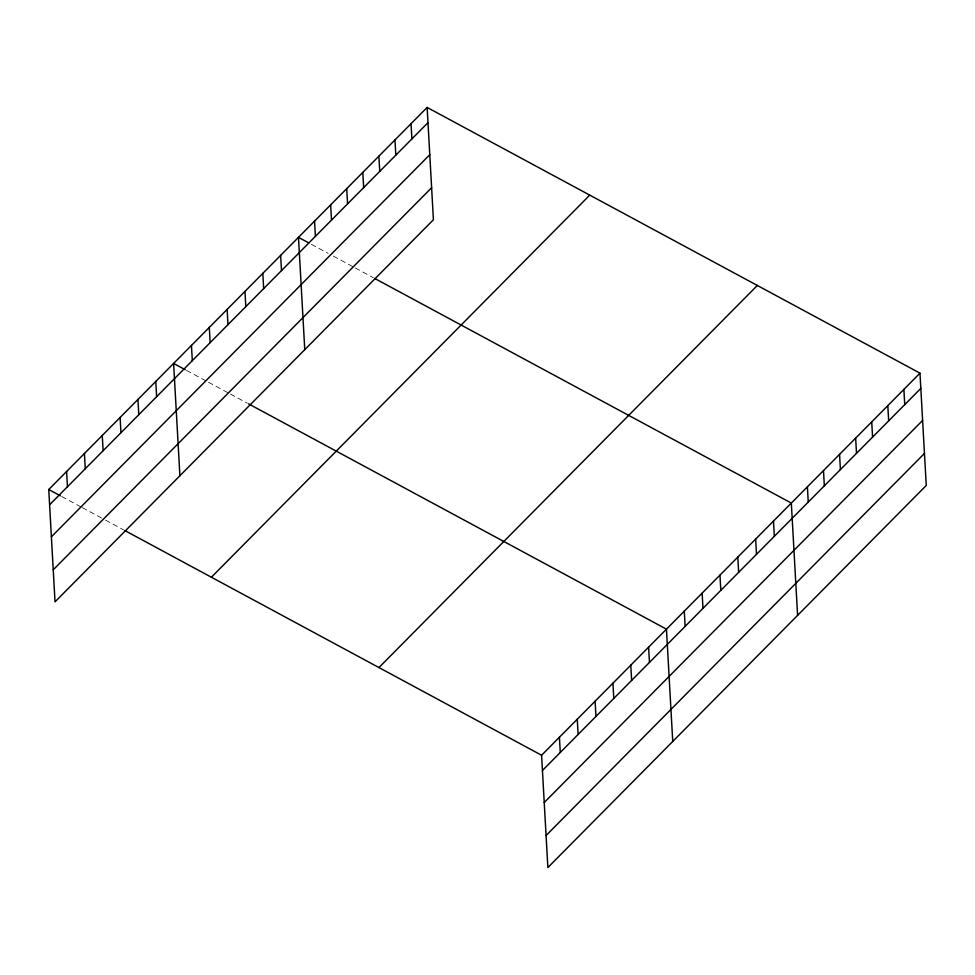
<?xml version="1.0" encoding="UTF-8"?>
<svg xmlns="http://www.w3.org/2000/svg" width="975" height="975" viewBox="0 0 975 975"><rect width="100%" height="100%" fill="white"/><g stroke="black" fill="none" stroke-linecap="round" stroke-linejoin="round"><path stroke-width="0.73" stroke-dasharray="4.88 3.66" d="M311.391 244.311L328.173 253.354M333.328 256.145L353.986 267.272M355.278 267.979L373.352 277.717M186.53 370.403L207.175 381.542M208.467 382.237L229.125 393.364M230.405 394.058L247.187 403.114M61.657 496.494L81.023 506.927M82.314 507.634L104.252 519.456M105.544 520.15L123.618 529.9"/><path stroke-width="1.46" d="M427.135 107.445L433.412 219.753L55.027 601.843L48.75 489.535L427.135 107.445L919.973 373.157L926.25 485.465L547.865 867.555L541.588 755.247L919.973 373.157M49.603 504.77L427.988 122.667M51.395 536.798L429.78 154.708M53.235 569.802L431.62 187.712M211.392 577.224L589.765 195.122M378.946 667.57L757.331 285.468M542.441 770.482L920.827 388.391M544.233 802.523L922.618 420.42M546.073 835.526L924.458 453.424M308.807 242.921L298.484 237.352L304.761 349.659M374.644 278.411L791.322 503.063L797.599 615.383M185.238 369.708L173.611 363.443L179.9 475.751M248.479 403.808L666.449 629.155L672.738 741.463M48.75 489.535L60.365 495.8M124.91 530.595L541.588 755.247M903.886 389.391L904.739 404.625M887.811 405.637L888.664 420.871M871.723 421.87L872.576 437.105M855.648 438.116L856.501 453.338M839.56 454.35L840.413 469.584M823.485 470.596L824.338 485.818M807.398 486.83L808.251 502.064M773.48 521.077L774.333 536.311M755.649 539.09L756.49 554.324M737.807 557.103L738.66 572.337M719.964 575.116L720.818 590.35M702.134 593.129L702.987 608.363M684.292 611.142L685.145 626.377M648.619 647.168L649.472 662.403M630.776 665.182L631.629 680.416M612.934 683.195L613.787 698.429M595.103 701.208L595.957 716.442M577.261 719.221L578.114 734.455M559.431 737.234L560.272 752.468M411.048 123.679L411.901 138.913M394.972 139.912L395.826 155.147M378.885 156.158L379.738 171.393M362.81 172.392L363.663 187.627M346.722 188.638L347.575 203.86M330.647 204.872L331.5 220.106M314.559 221.118L315.413 236.34M280.642 255.365L281.495 270.599M262.811 273.378L263.664 288.612M244.969 291.391L245.822 306.625M227.126 309.404L227.979 324.638M209.296 327.417L210.149 342.652M191.453 345.43L192.307 360.665M155.781 381.457L156.634 396.691M137.938 399.47L138.791 414.704M120.108 417.483L120.949 432.717M102.265 435.496L103.118 450.73M84.423 453.509L85.276 468.743M66.593 471.522L67.446 486.757"/></g></svg>
